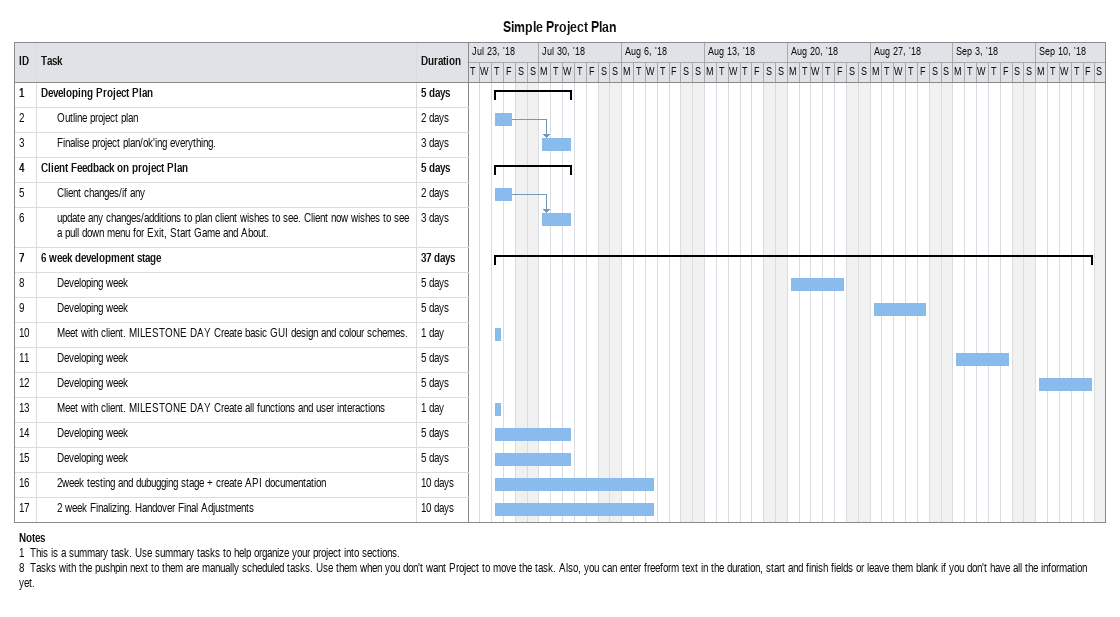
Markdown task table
Simple Project Plan

| ID | Level | Task | Duration | Start | Finish | Predecessors |
|---|---|---|---|---|---|---|
| 1 | 1 | **Developing Project Plan** | 5d | 2018-07-26 | 2018-08-01 |  |
| 2 | 2 | Outline project plan | 2d | 2018-07-26 | 2018-07-27 |  |
| 3 | 2 | Finalise project plan/ok'ing everything. | 3d | 2018-07-30 | 2018-08-01 | 2 |
| 4 | 1 | **Client Feedback on project Plan** | 5d | 2018-07-26 | 2018-08-01 |  |
| 5 | 2 | Client changes/if any | 2d | 2018-07-26 | 2018-07-27 |  |
| 6 | 2 | update any changes/additions to plan client wishes to see. Client now wishes to see a pull down menu for Exit, Start Game and About. | 3d | 2018-07-30 | 2018-08-01 | 5 |
| 7 | 1 | **6 week development stage** | 37d | 2018-07-26 | 2018-09-14 |  |
| 8 | 2 | Developing week | 5d | 2018-08-20 | 2018-08-24 |  |
| 9 | 2 | Developing week | 5d | 2018-08-27 | 2018-08-31 |  |
| 10 | 2 | Meet with client. MILESTONE DAY Create basic GUI design and colour schemes. | 1d | 2018-07-26 | 2018-07-26 |  |
| 11 | 2 | Developing week | 5d | 2018-09-03 | 2018-09-07 |  |
| 12 | 2 | Developing week | 5d | 2018-09-10 | 2018-09-14 |  |
| 13 | 2 | Meet with client. MILESTONE DAY Create all functions and user interactions | 1d | 2018-07-26 | 2018-07-26 |  |
| 14 | 2 | Developing week | 5d | 2018-07-26 | 2018-08-01 |  |
| 15 | 2 | Developing week | 5d | 2018-07-26 | 2018-08-01 |  |
| 16 | 2 | 2week testing and dubugging stage + create API documentation | 10d | 2018-07-26 | 2018-08-08 |  |
| 17 | 2 | 2 week Finalizing. Handover Final Adjustments | 10d | 2018-07-26 | 2018-08-08 |  |

Notes
- 1: This is a summary task. Use summary tasks to help organize your project into sections.
- 8: Tasks with the pushpin next to them are manually scheduled tasks. Use them when you don't want Project to move the task. Also, you can enter freeform text in the duration, start and finish fields or leave them blank if you don't have all the information yet.
